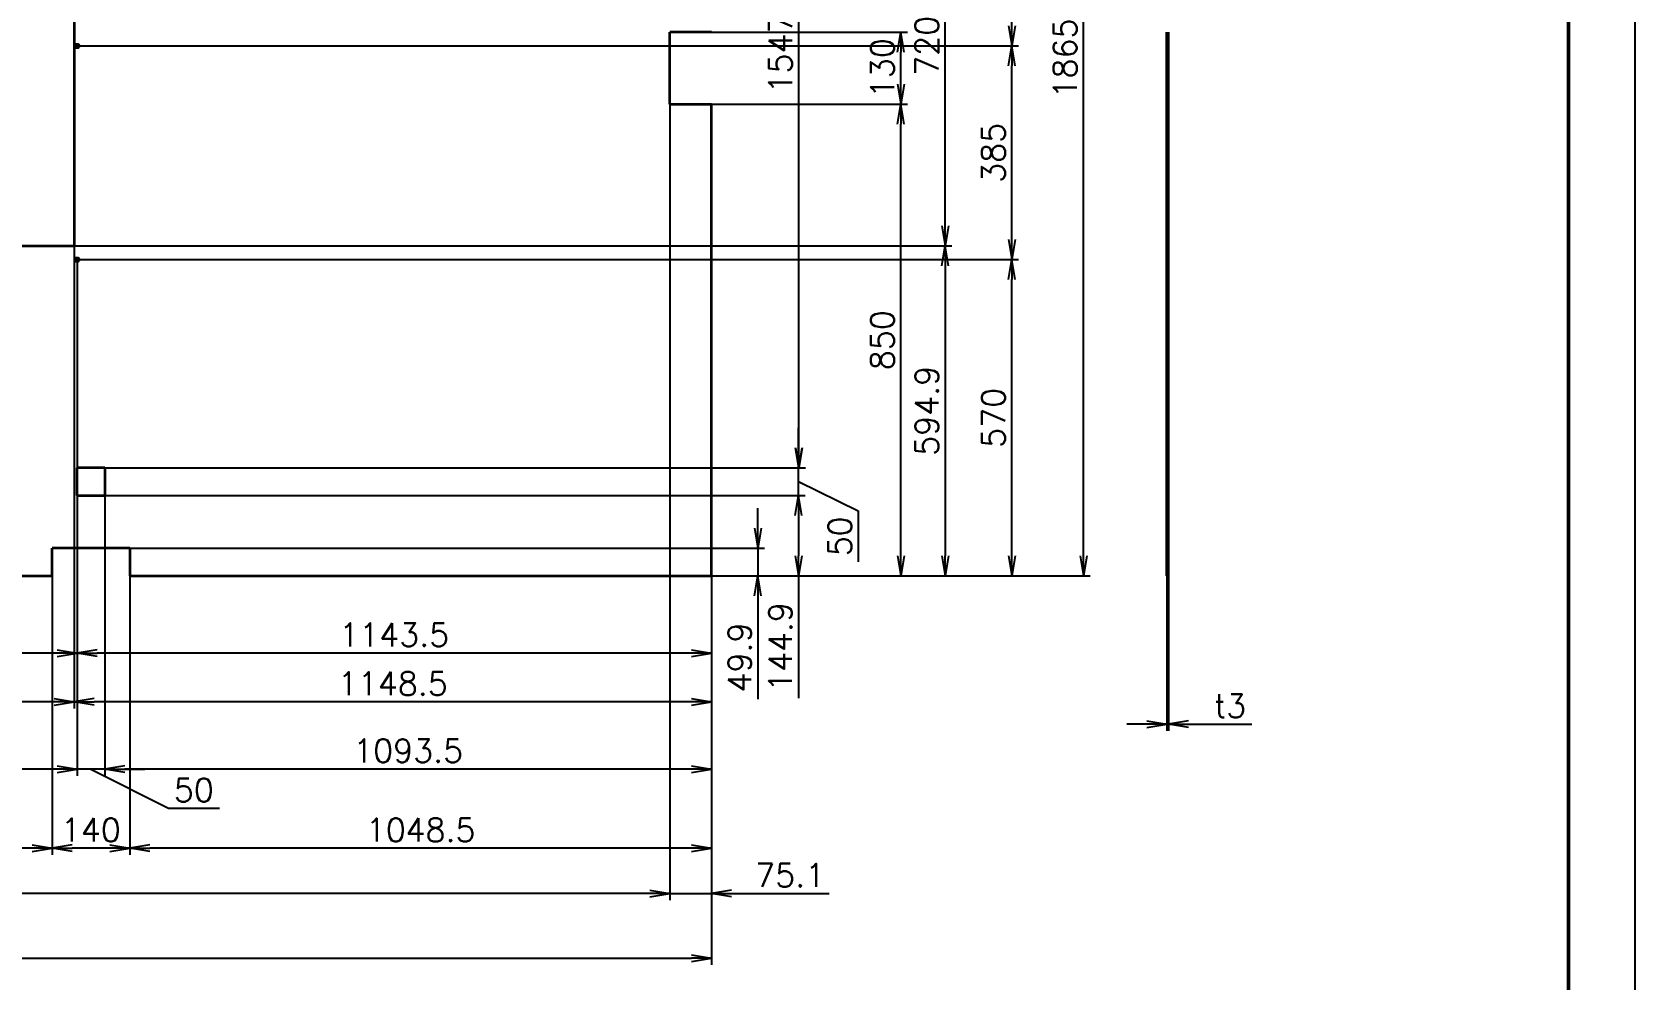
# Model space of a CAD drawing. Header units: millimetres. Extents: x -73083 to 81340, y -6859 to 6812.
# Drawn here: x 8540 to 11429, y -5473 to -3765 of the extents above; entities that cross this region are included whole.
import ezdxf

# ---------------------------------------------------------------- set-up
doc = ezdxf.new("R2010")
doc.units = ezdxf.units.MM
for name, pattern in [('AM_ISO02W050', [7.5, 6, -1.5]), ('CENTER-HOKUTO', [23, 20, -1, 1, -1]), ('DASHED', [15, 12, -3])]:
    doc.linetypes.add(name, pattern=pattern)
doc.layers.add('A3', color=7, linetype='Continuous', plot=False)
doc.layers.add('AM_HID', color=1, linetype='AM_ISO02W050', lineweight=25)
doc.layers.add('AM_VIS', color=7, linetype='Continuous', lineweight=50)
doc.layers.add('word_dim', color=253, linetype='Continuous')
doc.styles.get("Standard").update_dxf_attribs({"font": 'romans.shx', "bigfont": 'bigfont.shx'})
doc.dimstyles.new('STANDARD1-12', dxfattribs={"dimscale": 12, "dimtxt": 3.5, "dimasz": 3, "dimexe": 1, "dimexo": 0, "dimgap": 1, "dimtad": 3, "dimdec": 1, "dimdsep": 46, "dimtxsty": 'Standard', "dimblk1": 'OPEN', "dimblk2": 'OPEN', "dimsah": 1, "dimcen": 0, "dimclrd": 256, "dimclre": 256, "dimclrt": 3, "dimadec": 0, "dimazin": 0, "dimtfac": 1, "dimtdec": 1, "dimtmove": 0, "dimatfit": 3, "dimldrblk": 'OPEN', "dimfxl": 0, "dimtolj": 1, "dimtzin": 0, "dimarcsym": 0})

# ---------------------------------------------------------------- blocks, each defined once
blk = doc.blocks.new('_Open')
at = {"color": 0, "lineweight": -2}
for p, q in [((-1, 0.167), (0, 0)), ((-1, -0.167), (0, 0)), ((0, 0), (-1, 0))]:
    blk.add_line(p, q, dxfattribs=at)
blk = doc.blocks.new('*D2384')
at = {"layer": 'DEFPOINTS', "color": 0, "linetype": 'Continuous', "ltscale": 2}
for p in [(5767.5, -4745.5), (9764.5, -4745.2), (9764.5, -5433.8)]:
    blk.add_point(p, dxfattribs=at)
at = {"layer": 'word_dim', "linetype": 'Continuous', "lineweight": -2, "ltscale": 2}
for p, q in [((5767.5, -4745.5), (5767.5, -5445.8)), ((9764.5, -4745.2), (9764.5, -5445.8)), ((5803.5, -5433.8), (9728.5, -5433.8))]:
    blk.add_line(p, q, dxfattribs=at)
at = {"layer": 'word_dim', "linetype": 'Continuous', "lineweight": -2, "ltscale": 2, "xscale": 36, "yscale": 36, "zscale": 36, "rotation": 180}
blk.add_blockref('_Open', (5767.5, -5433.8), dxfattribs=at)
at = {"layer": 'word_dim', "linetype": 'Continuous', "lineweight": -2, "ltscale": 2, "xscale": 36, "yscale": 36, "zscale": 36}
blk.add_blockref('_Open', (9764.5, -5433.8), dxfattribs=at)
at = {"layer": 'word_dim', "color": 3, "linetype": 'Continuous', "ltscale": 2, "insert": (7766, -5400.8), "char_height": 42, "attachment_point": 5}
blk.add_mtext('\\A1;3997', dxfattribs=at)
blk = doc.blocks.new('*D2385')
at = {"layer": 'DEFPOINTS', "color": 0, "linetype": 'Continuous', "ltscale": 2}
for p in [(8716, -4745.2), (9764.5, -4745.2), (8716, -5235.9)]:
    blk.add_point(p, dxfattribs=at)
at = {"layer": 'word_dim', "linetype": 'Continuous', "lineweight": -2, "ltscale": 2}
for p, q in [((8716, -4745.2), (8716, -5247.9)), ((9764.5, -4745.2), (9764.5, -5247.9)), ((9728.5, -5235.9), (8752, -5235.9))]:
    blk.add_line(p, q, dxfattribs=at)
at = {"layer": 'word_dim', "linetype": 'Continuous', "lineweight": -2, "ltscale": 2, "xscale": 36, "yscale": 36, "zscale": 36, "rotation": 180}
blk.add_blockref('_Open', (8716, -5235.9), dxfattribs=at)
at = {"layer": 'word_dim', "linetype": 'Continuous', "lineweight": -2, "ltscale": 2, "xscale": 36, "yscale": 36, "zscale": 36}
blk.add_blockref('_Open', (9764.5, -5235.9), dxfattribs=at)
at = {"layer": 'word_dim', "color": 3, "linetype": 'Continuous', "ltscale": 2, "insert": (9240.3, -5202.9), "char_height": 42, "attachment_point": 5}
blk.add_mtext('\\A1;1048.5', dxfattribs=at)
blk = doc.blocks.new('*D2386')
at = {"layer": 'DEFPOINTS', "color": 0, "linetype": 'Continuous', "ltscale": 2}
for p in [(8576, -4745.3), (8716, -4745.2), (8576, -5235.9)]:
    blk.add_point(p, dxfattribs=at)
at = {"layer": 'word_dim', "linetype": 'Continuous', "lineweight": -2, "ltscale": 2}
for p, q in [((8576, -4745.3), (8576, -5247.9)), ((8716, -4745.2), (8716, -5247.9)), ((8680, -5235.9), (8612, -5235.9))]:
    blk.add_line(p, q, dxfattribs=at)
at = {"layer": 'word_dim', "linetype": 'Continuous', "lineweight": -2, "ltscale": 2, "xscale": 36, "yscale": 36, "zscale": 36, "rotation": 180}
blk.add_blockref('_Open', (8576, -5235.9), dxfattribs=at)
at = {"layer": 'word_dim', "linetype": 'Continuous', "lineweight": -2, "ltscale": 2, "xscale": 36, "yscale": 36, "zscale": 36}
blk.add_blockref('_Open', (8716, -5235.9), dxfattribs=at)
at = {"layer": 'word_dim', "color": 3, "linetype": 'Continuous', "ltscale": 2, "insert": (8646, -5202.9), "char_height": 42, "attachment_point": 5}
blk.add_mtext('\\A1;140', dxfattribs=at)
blk = doc.blocks.new('*D2387')
at = {"layer": 'DEFPOINTS', "color": 0, "linetype": 'Continuous', "ltscale": 2}
for p in [(7861, -4745.3), (8576, -4745.3), (7861, -5235.9)]:
    blk.add_point(p, dxfattribs=at)
at = {"layer": 'word_dim', "linetype": 'Continuous', "lineweight": -2, "ltscale": 2}
for p, q in [((7861, -4745.3), (7861, -5247.9)), ((8576, -4745.3), (8576, -5247.9)), ((8540, -5235.9), (7897, -5235.9))]:
    blk.add_line(p, q, dxfattribs=at)
at = {"layer": 'word_dim', "linetype": 'Continuous', "lineweight": -2, "ltscale": 2, "xscale": 36, "yscale": 36, "zscale": 36, "rotation": 180}
blk.add_blockref('_Open', (7861, -5235.9), dxfattribs=at)
at = {"layer": 'word_dim', "linetype": 'Continuous', "lineweight": -2, "ltscale": 2, "xscale": 36, "yscale": 36, "zscale": 36}
blk.add_blockref('_Open', (8576, -5235.9), dxfattribs=at)
at = {"layer": 'word_dim', "color": 3, "linetype": 'Continuous', "ltscale": 2, "insert": (8218.5, -5202.9), "char_height": 42, "attachment_point": 5}
blk.add_mtext('\\A1;715', dxfattribs=at)
blk = doc.blocks.new('*D2391')
at = {"layer": 'DEFPOINTS', "color": 0, "linetype": 'Continuous', "ltscale": 2}
for p in [(10585.1, -4745.3), (10588.1, -4745.2), (10588.1, -5012.2)]:
    blk.add_point(p, dxfattribs=at)
at = {"layer": 'word_dim', "linetype": 'Continuous', "lineweight": -2, "ltscale": 2}
for p, q in [((10585.1, -4745.3), (10585.1, -5024.2)), ((10588.1, -4745.2), (10588.1, -5024.2)), ((10549.1, -5012.2), (10513.1, -5012.2)), ((10585.1, -5012.2), (10588.1, -5012.2)), ((10624.1, -5012.2), (10738.1, -5012.2))]:
    blk.add_line(p, q, dxfattribs=at)
at = {"layer": 'word_dim', "linetype": 'Continuous', "lineweight": -2, "ltscale": 2, "xscale": 36, "yscale": 36, "zscale": 36}
blk.add_blockref('_Open', (10585.1, -5012.2), dxfattribs=at)
at = {"layer": 'word_dim', "linetype": 'Continuous', "lineweight": -2, "ltscale": 2, "xscale": 36, "yscale": 36, "zscale": 36, "rotation": 180}
blk.add_blockref('_Open', (10588.1, -5012.2), dxfattribs=at)
at = {"layer": 'word_dim', "color": 3, "linetype": 'Continuous', "ltscale": 2, "insert": (10699.1, -4979.2), "char_height": 42, "attachment_point": 5}
blk.add_mtext('\\A1;{\\Fromans,bigfont|c134;t}3', dxfattribs=at)
blk = doc.blocks.new('*D2393')
at = {"layer": 'DEFPOINTS', "color": 0, "linetype": 'Continuous', "ltscale": 2}
for p in [(8716, -4695.2), (9848.3, -4695.2), (9764.5, -4745.2)]:
    blk.add_point(p, dxfattribs=at)
at = {"layer": 'word_dim', "linetype": 'Continuous', "lineweight": -2, "ltscale": 2}
for p, q in [((9848.3, -4659.2), (9848.3, -4623.2)), ((8716, -4695.2), (9860.3, -4695.2)), ((9848.3, -4695.2), (9848.3, -4745.2)), ((9764.5, -4745.2), (9860.3, -4745.2)), ((9848.3, -4781.2), (9848.3, -4967.2))]:
    blk.add_line(p, q, dxfattribs=at)
at = {"layer": 'word_dim', "linetype": 'Continuous', "lineweight": -2, "ltscale": 2, "xscale": 36, "yscale": 36, "zscale": 36}
for p, rotation in [((9848.3, -4695.2), 270), ((9848.3, -4745.2), 90)]:
    blk.add_blockref('_Open', p, dxfattribs=dict(at, rotation=rotation))
at = {"layer": 'word_dim', "color": 3, "linetype": 'Continuous', "ltscale": 2, "insert": (9815.3, -4892.2), "char_height": 42, "attachment_point": 5, "rotation": 90}
blk.add_mtext('\\A1;49.9', dxfattribs=at)
blk = doc.blocks.new('*D2394')
at = {"layer": 'DEFPOINTS', "color": 0, "linetype": 'Continuous', "ltscale": 2}
for p in [(9689.5, -3895.2), (9764.5, -4745.2), (9689.5, -5317.4)]:
    blk.add_point(p, dxfattribs=at)
at = {"layer": 'word_dim', "linetype": 'Continuous', "lineweight": -2, "ltscale": 2}
for p, q in [((9689.5, -3895.2), (9689.5, -5329.4)), ((9764.5, -4745.2), (9764.5, -5329.4)), ((9653.5, -5317.4), (9617.5, -5317.4)), ((9689.5, -5317.4), (9764.5, -5317.4)), ((9800.5, -5317.4), (9976.5, -5317.4))]:
    blk.add_line(p, q, dxfattribs=at)
at = {"layer": 'word_dim', "linetype": 'Continuous', "lineweight": -2, "ltscale": 2, "xscale": 36, "yscale": 36, "zscale": 36}
blk.add_blockref('_Open', (9689.5, -5317.4), dxfattribs=at)
at = {"layer": 'word_dim', "linetype": 'Continuous', "lineweight": -2, "ltscale": 2, "xscale": 36, "yscale": 36, "zscale": 36, "rotation": 180}
blk.add_blockref('_Open', (9764.5, -5317.4), dxfattribs=at)
at = {"layer": 'word_dim', "color": 3, "linetype": 'Continuous', "ltscale": 2, "insert": (9906.5, -5284.4), "char_height": 42, "attachment_point": 5}
blk.add_mtext('\\A1;75.1', dxfattribs=at)
blk = doc.blocks.new('*D2395')
at = {"layer": 'DEFPOINTS', "color": 0, "linetype": 'Continuous', "ltscale": 2}
for p in [(5842.5, -3895.4), (9689.5, -3895.2), (5842.5, -5317.4)]:
    blk.add_point(p, dxfattribs=at)
at = {"layer": 'word_dim', "linetype": 'Continuous', "lineweight": -2, "ltscale": 2}
for p, q in [((5842.5, -3895.4), (5842.5, -5329.4)), ((9689.5, -3895.2), (9689.5, -5329.4)), ((9653.5, -5317.4), (5878.5, -5317.4))]:
    blk.add_line(p, q, dxfattribs=at)
at = {"layer": 'word_dim', "linetype": 'Continuous', "lineweight": -2, "ltscale": 2, "xscale": 36, "yscale": 36, "zscale": 36, "rotation": 180}
blk.add_blockref('_Open', (5842.5, -5317.4), dxfattribs=at)
at = {"layer": 'word_dim', "linetype": 'Continuous', "lineweight": -2, "ltscale": 2, "xscale": 36, "yscale": 36, "zscale": 36}
blk.add_blockref('_Open', (9689.5, -5317.4), dxfattribs=at)
at = {"layer": 'word_dim', "color": 3, "linetype": 'Continuous', "ltscale": 2, "insert": (7766, -5284.4), "char_height": 42, "attachment_point": 5}
blk.add_mtext('\\A1;3847', dxfattribs=at)
blk = doc.blocks.new('*D2396')
at = {"layer": 'DEFPOINTS', "color": 0, "linetype": 'Continuous', "ltscale": 2}
for p in [(9764.5, -3895.2), (10105.6, -3895.2), (9764.5, -4745.2)]:
    blk.add_point(p, dxfattribs=at)
at = {"layer": 'word_dim', "linetype": 'Continuous', "lineweight": -2, "ltscale": 2}
for p, q in [((9764.5, -3895.2), (10117.6, -3895.2)), ((10105.6, -4709.2), (10105.6, -3931.2)), ((9764.5, -4745.2), (10117.6, -4745.2))]:
    blk.add_line(p, q, dxfattribs=at)
at = {"layer": 'word_dim', "linetype": 'Continuous', "lineweight": -2, "ltscale": 2, "xscale": 36, "yscale": 36, "zscale": 36}
for p, rotation in [((10105.6, -3895.2), 90), ((10105.6, -4745.2), 270)]:
    blk.add_blockref('_Open', p, dxfattribs=dict(at, rotation=rotation))
at = {"layer": 'word_dim', "color": 3, "linetype": 'Continuous', "ltscale": 2, "insert": (10072.6, -4320.2), "char_height": 42, "attachment_point": 5, "rotation": 90}
blk.add_mtext('\\A1;850', dxfattribs=at)
blk = doc.blocks.new('*D2397')
at = {"layer": 'DEFPOINTS', "color": 0, "linetype": 'Continuous', "ltscale": 2}
for p in [(9764.4, -3765.2), (10105.6, -3765.2), (9764.5, -3895.2)]:
    blk.add_point(p, dxfattribs=at)
at = {"layer": 'word_dim', "linetype": 'Continuous', "lineweight": -2, "ltscale": 2}
for p, q in [((9764.4, -3765.2), (10117.6, -3765.2)), ((10105.6, -3859.2), (10105.6, -3801.2)), ((9764.5, -3895.2), (10117.6, -3895.2))]:
    blk.add_line(p, q, dxfattribs=at)
at = {"layer": 'word_dim', "linetype": 'Continuous', "lineweight": -2, "ltscale": 2, "xscale": 36, "yscale": 36, "zscale": 36}
for p, rotation in [((10105.6, -3765.2), 90), ((10105.6, -3895.2), 270)]:
    blk.add_blockref('_Open', p, dxfattribs=dict(at, rotation=rotation))
at = {"layer": 'word_dim', "color": 3, "linetype": 'Continuous', "ltscale": 2, "insert": (10072.6, -3830.2), "char_height": 42, "attachment_point": 5, "rotation": 90}
blk.add_mtext('\\A1;130', dxfattribs=at)
blk = doc.blocks.new('*D2398')
at = {"layer": 'DEFPOINTS', "color": 0, "linetype": 'Continuous', "ltscale": 2}
for p in [(8671, -4600.2), (9764.5, -4745.2), (8671, -5093.2)]:
    blk.add_point(p, dxfattribs=at)
at = {"layer": 'word_dim', "linetype": 'Continuous', "lineweight": -2, "ltscale": 2}
for p, q in [((8671, -4600.2), (8671, -5105.2)), ((9764.5, -4745.2), (9764.5, -5105.2)), ((9728.5, -5093.2), (8707, -5093.2))]:
    blk.add_line(p, q, dxfattribs=at)
at = {"layer": 'word_dim', "linetype": 'Continuous', "lineweight": -2, "ltscale": 2, "xscale": 36, "yscale": 36, "zscale": 36, "rotation": 180}
blk.add_blockref('_Open', (8671, -5093.2), dxfattribs=at)
at = {"layer": 'word_dim', "linetype": 'Continuous', "lineweight": -2, "ltscale": 2, "xscale": 36, "yscale": 36, "zscale": 36}
blk.add_blockref('_Open', (9764.5, -5093.2), dxfattribs=at)
at = {"layer": 'word_dim', "color": 3, "linetype": 'Continuous', "ltscale": 2, "insert": (9217.8, -5060.2), "char_height": 42, "attachment_point": 5}
blk.add_mtext('\\A1;1093.5', dxfattribs=at)
blk = doc.blocks.new('*D2399')
at = {"layer": 'DEFPOINTS', "color": 0, "linetype": 'Continuous', "ltscale": 2}
for p in [(8621, -4600.2), (8671, -4600.2), (8621, -5093.2)]:
    blk.add_point(p, dxfattribs=at)
at = {"layer": 'word_dim', "linetype": 'Continuous', "lineweight": -2, "ltscale": 2}
for p, q in [((8621, -4600.2), (8621, -5105.2)), ((8671, -4600.2), (8671, -5105.2)), ((8585, -5093.2), (8549, -5093.2)), ((8671, -5093.2), (8621, -5093.2)), ((8671, -5093.2), (8621, -5093.2)), ((8646, -5093.2), (8785.7, -5163.9)), ((8707, -5093.2), (8743, -5093.2)), ((8785.7, -5163.9), (8877.7, -5163.9))]:
    blk.add_line(p, q, dxfattribs=at)
at = {"layer": 'word_dim', "linetype": 'Continuous', "lineweight": -2, "ltscale": 2, "xscale": 36, "yscale": 36, "zscale": 36}
blk.add_blockref('_Open', (8621, -5093.2), dxfattribs=at)
at = {"layer": 'word_dim', "linetype": 'Continuous', "lineweight": -2, "ltscale": 2, "xscale": 36, "yscale": 36, "zscale": 36, "rotation": 180}
blk.add_blockref('_Open', (8671, -5093.2), dxfattribs=at)
at = {"layer": 'word_dim', "color": 3, "linetype": 'Continuous', "ltscale": 2, "insert": (8831.7, -5130.9), "char_height": 42, "attachment_point": 5}
blk.add_mtext('\\A1;50', dxfattribs=at)
blk = doc.blocks.new('*D2400')
at = {"layer": 'DEFPOINTS', "color": 0, "linetype": 'Continuous', "ltscale": 2}
for p in [(6911, -4600.4), (8621, -4600.2), (6911, -5093.2)]:
    blk.add_point(p, dxfattribs=at)
at = {"layer": 'word_dim', "linetype": 'Continuous', "lineweight": -2, "ltscale": 2}
for p, q in [((6911, -4600.4), (6911, -5105.2)), ((8621, -4600.2), (8621, -5105.2)), ((8585, -5093.2), (6947, -5093.2))]:
    blk.add_line(p, q, dxfattribs=at)
at = {"layer": 'word_dim', "linetype": 'Continuous', "lineweight": -2, "ltscale": 2, "xscale": 36, "yscale": 36, "zscale": 36, "rotation": 180}
blk.add_blockref('_Open', (6911, -5093.2), dxfattribs=at)
at = {"layer": 'word_dim', "linetype": 'Continuous', "lineweight": -2, "ltscale": 2, "xscale": 36, "yscale": 36, "zscale": 36}
blk.add_blockref('_Open', (8621, -5093.2), dxfattribs=at)
at = {"layer": 'word_dim', "color": 3, "linetype": 'Continuous', "ltscale": 2, "insert": (7766, -5060.2), "char_height": 42, "attachment_point": 5}
blk.add_mtext('\\A1;1710', dxfattribs=at)
blk = doc.blocks.new('*D2402')
at = {"layer": 'DEFPOINTS', "color": 0, "linetype": 'Continuous', "ltscale": 2}
for p in [(8671, -4600.2), (9921.6, -4600.2), (9764.5, -4745.2)]:
    blk.add_point(p, dxfattribs=at)
at = {"layer": 'word_dim', "linetype": 'Continuous', "lineweight": -2, "ltscale": 2}
for p, q in [((8671, -4600.2), (9933.6, -4600.2)), ((9921.6, -4636.2), (9921.6, -4709.2)), ((9764.5, -4745.2), (9933.6, -4745.2)), ((9921.6, -4745.2), (9921.6, -4965.2))]:
    blk.add_line(p, q, dxfattribs=at)
at = {"layer": 'word_dim', "linetype": 'Continuous', "lineweight": -2, "ltscale": 2, "xscale": 36, "yscale": 36, "zscale": 36}
for p, rotation in [((9921.6, -4600.2), 90), ((9921.6, -4745.2), 270)]:
    blk.add_blockref('_Open', p, dxfattribs=dict(at, rotation=rotation))
at = {"layer": 'word_dim', "color": 3, "linetype": 'Continuous', "ltscale": 2, "insert": (9888.6, -4873.2), "char_height": 42, "attachment_point": 5, "rotation": 90}
blk.add_mtext('\\A1;144.9', dxfattribs=at)
blk = doc.blocks.new('*D2403')
at = {"layer": 'DEFPOINTS', "color": 0, "linetype": 'Continuous', "ltscale": 2}
for p in [(8671, -4550.2), (9921.6, -4550.2), (8671, -4600.2)]:
    blk.add_point(p, dxfattribs=at)
at = {"layer": 'word_dim', "linetype": 'Continuous', "lineweight": -2, "ltscale": 2}
for p, q in [((9921.6, -4514.2), (9921.6, -4478.2)), ((8671, -4550.2), (9933.6, -4550.2)), ((9921.6, -4600.2), (9921.6, -4550.2)), ((9921.6, -4600.2), (9921.6, -4550.2)), ((9921.6, -4575.2), (10028.9, -4627.8)), ((8671, -4600.2), (9933.6, -4600.2)), ((9921.6, -4636.2), (9921.6, -4672.2)), ((10028.9, -4627.8), (10028.9, -4719.8))]:
    blk.add_line(p, q, dxfattribs=at)
at = {"layer": 'word_dim', "linetype": 'Continuous', "lineweight": -2, "ltscale": 2, "xscale": 36, "yscale": 36, "zscale": 36}
for p, rotation in [((9921.6, -4550.2), 270), ((9921.6, -4600.2), 90)]:
    blk.add_blockref('_Open', p, dxfattribs=dict(at, rotation=rotation))
at = {"layer": 'word_dim', "color": 3, "linetype": 'Continuous', "ltscale": 2, "insert": (9995.9, -4673.8), "char_height": 42, "attachment_point": 5, "rotation": 90}
blk.add_mtext('\\A1;50', dxfattribs=at)
blk = doc.blocks.new('*D2404')
at = {"layer": 'DEFPOINTS', "color": 0, "linetype": 'Continuous', "ltscale": 2}
for p in [(8616, -4150.2), (9764.5, -4745.2), (10185.6, -4745.2)]:
    blk.add_point(p, dxfattribs=at)
at = {"layer": 'word_dim', "linetype": 'Continuous', "lineweight": -2, "ltscale": 2}
for p, q in [((8616, -4150.2), (10197.6, -4150.2)), ((10185.6, -4186.2), (10185.6, -4709.2)), ((9764.5, -4745.2), (10197.6, -4745.2))]:
    blk.add_line(p, q, dxfattribs=at)
at = {"layer": 'word_dim', "linetype": 'Continuous', "lineweight": -2, "ltscale": 2, "xscale": 36, "yscale": 36, "zscale": 36}
for p, rotation in [((10185.6, -4150.2), 90), ((10185.6, -4745.2), 270)]:
    blk.add_blockref('_Open', p, dxfattribs=dict(at, rotation=rotation))
at = {"layer": 'word_dim', "color": 3, "linetype": 'Continuous', "ltscale": 2, "insert": (10152.6, -4447.7), "char_height": 42, "attachment_point": 5, "rotation": 90}
blk.add_mtext('\\A1;594.9', dxfattribs=at)
blk = doc.blocks.new('*D2405')
at = {"layer": 'DEFPOINTS', "color": 0, "linetype": 'Continuous', "ltscale": 2}
for p in [(8616, -4150.2), (9764.5, -4745.2), (8616, -4972.2)]:
    blk.add_point(p, dxfattribs=at)
at = {"layer": 'word_dim', "linetype": 'Continuous', "lineweight": -2, "ltscale": 2}
for p, q in [((8616, -4150.2), (8616, -4984.2)), ((9764.5, -4745.2), (9764.5, -4984.2)), ((9728.5, -4972.2), (8652, -4972.2))]:
    blk.add_line(p, q, dxfattribs=at)
at = {"layer": 'word_dim', "linetype": 'Continuous', "lineweight": -2, "ltscale": 2, "xscale": 36, "yscale": 36, "zscale": 36, "rotation": 180}
blk.add_blockref('_Open', (8616, -4972.2), dxfattribs=at)
at = {"layer": 'word_dim', "linetype": 'Continuous', "lineweight": -2, "ltscale": 2, "xscale": 36, "yscale": 36, "zscale": 36}
blk.add_blockref('_Open', (9764.5, -4972.2), dxfattribs=at)
at = {"layer": 'word_dim', "color": 3, "linetype": 'Continuous', "ltscale": 2, "insert": (9190.2, -4939.2), "char_height": 42, "attachment_point": 5}
blk.add_mtext('\\A1;1148.5', dxfattribs=at)
blk = doc.blocks.new('*D2406')
at = {"layer": 'DEFPOINTS', "color": 0, "linetype": 'Continuous', "ltscale": 2}
for p in [(6916, -4150.4), (8616, -4150.2), (6916, -4972.2)]:
    blk.add_point(p, dxfattribs=at)
at = {"layer": 'word_dim', "linetype": 'Continuous', "lineweight": -2, "ltscale": 2}
for p, q in [((6916, -4150.4), (6916, -4984.2)), ((8616, -4150.2), (8616, -4984.2)), ((8580, -4972.2), (6952, -4972.2))]:
    blk.add_line(p, q, dxfattribs=at)
at = {"layer": 'word_dim', "linetype": 'Continuous', "lineweight": -2, "ltscale": 2, "xscale": 36, "yscale": 36, "zscale": 36, "rotation": 180}
blk.add_blockref('_Open', (6916, -4972.2), dxfattribs=at)
at = {"layer": 'word_dim', "linetype": 'Continuous', "lineweight": -2, "ltscale": 2, "xscale": 36, "yscale": 36, "zscale": 36}
blk.add_blockref('_Open', (8616, -4972.2), dxfattribs=at)
at = {"layer": 'word_dim', "color": 3, "linetype": 'Continuous', "ltscale": 2, "insert": (7766, -4939.2), "char_height": 42, "attachment_point": 5}
blk.add_mtext('\\A1;1700', dxfattribs=at)
blk = doc.blocks.new('*D2407')
at = {"layer": 'DEFPOINTS', "color": 0, "linetype": 'Continuous', "ltscale": 2}
for p in [(8615.9, -3430.2), (10185.6, -3430.2), (8616, -4150.2)]:
    blk.add_point(p, dxfattribs=at)
at = {"layer": 'word_dim', "linetype": 'Continuous', "lineweight": -2, "ltscale": 2}
for p, q in [((8615.9, -3430.2), (10197.6, -3430.2)), ((10185.6, -4114.2), (10185.6, -3466.2)), ((8616, -4150.2), (10197.6, -4150.2))]:
    blk.add_line(p, q, dxfattribs=at)
at = {"layer": 'word_dim', "linetype": 'Continuous', "lineweight": -2, "ltscale": 2, "xscale": 36, "yscale": 36, "zscale": 36}
for p, rotation in [((10185.6, -3430.2), 90), ((10185.6, -4150.2), 270)]:
    blk.add_blockref('_Open', p, dxfattribs=dict(at, rotation=rotation))
at = {"layer": 'word_dim', "color": 3, "linetype": 'Continuous', "ltscale": 2, "insert": (10152.6, -3790.2), "char_height": 42, "attachment_point": 5, "rotation": 90}
blk.add_mtext('\\A1;720', dxfattribs=at)
blk = doc.blocks.new('*D2409')
at = {"layer": 'DEFPOINTS', "color": 0, "linetype": 'Continuous', "ltscale": 2}
for p in [(8670.9, -3003), (9921.7, -3003), (8671, -4550.2)]:
    blk.add_point(p, dxfattribs=at)
at = {"layer": 'word_dim', "linetype": 'Continuous', "lineweight": -2, "ltscale": 2}
for p, q in [((8670.9, -3003), (9933.7, -3003)), ((9921.7, -4514.2), (9921.7, -3039)), ((8671, -4550.2), (9933.7, -4550.2))]:
    blk.add_line(p, q, dxfattribs=at)
at = {"layer": 'word_dim', "linetype": 'Continuous', "lineweight": -2, "ltscale": 2, "xscale": 36, "yscale": 36, "zscale": 36}
for p, rotation in [((9921.7, -3003), 90), ((9921.7, -4550.2), 270)]:
    blk.add_blockref('_Open', p, dxfattribs=dict(at, rotation=rotation))
at = {"layer": 'word_dim', "color": 3, "linetype": 'Continuous', "ltscale": 2, "insert": (9888.7, -3776.6), "char_height": 42, "attachment_point": 5, "rotation": 90}
blk.add_mtext('\\A1;1547.2', dxfattribs=at)
blk = doc.blocks.new('*D2411')
at = {"layer": 'DEFPOINTS', "color": 0, "linetype": 'Continuous', "ltscale": 2}
for p in [(9764.4, -2880.2), (10434.8, -2880.2), (9764.5, -4745.2)]:
    blk.add_point(p, dxfattribs=at)
at = {"layer": 'word_dim', "linetype": 'Continuous', "lineweight": -2, "ltscale": 2}
for p, q in [((9764.4, -2880.2), (10446.8, -2880.2)), ((10434.8, -4709.2), (10434.8, -2916.2)), ((9764.5, -4745.2), (10446.8, -4745.2))]:
    blk.add_line(p, q, dxfattribs=at)
at = {"layer": 'word_dim', "linetype": 'Continuous', "lineweight": -2, "ltscale": 2, "xscale": 36, "yscale": 36, "zscale": 36}
for p, rotation in [((10434.8, -2880.2), 90), ((10434.8, -4745.2), 270)]:
    blk.add_blockref('_Open', p, dxfattribs=dict(at, rotation=rotation))
at = {"layer": 'word_dim', "color": 3, "linetype": 'Continuous', "ltscale": 2, "insert": (10401.8, -3812.7), "char_height": 42, "attachment_point": 5, "rotation": 90}
blk.add_mtext('\\A1;1865', dxfattribs=at)
blk = doc.blocks.new('*D2420')
at = {"layer": 'DEFPOINTS', "color": 0, "linetype": 'Continuous', "ltscale": 2}
for p in [(8621, -4179.6), (9764.5, -4745.2), (8621, -4884.2)]:
    blk.add_point(p, dxfattribs=at)
at = {"layer": 'word_dim', "linetype": 'Continuous', "lineweight": -2, "ltscale": 2}
for p, q in [((8621, -4179.6), (8621, -4896.2)), ((9764.5, -4745.2), (9764.5, -4896.2)), ((9728.5, -4884.2), (8657, -4884.2))]:
    blk.add_line(p, q, dxfattribs=at)
at = {"layer": 'word_dim', "linetype": 'Continuous', "lineweight": -2, "ltscale": 2, "xscale": 36, "yscale": 36, "zscale": 36, "rotation": 180}
blk.add_blockref('_Open', (8621, -4884.2), dxfattribs=at)
at = {"layer": 'word_dim', "linetype": 'Continuous', "lineweight": -2, "ltscale": 2, "xscale": 36, "yscale": 36, "zscale": 36}
blk.add_blockref('_Open', (9764.5, -4884.2), dxfattribs=at)
at = {"layer": 'word_dim', "color": 3, "linetype": 'Continuous', "ltscale": 2, "insert": (9192.7, -4851.2), "char_height": 42, "attachment_point": 5}
blk.add_mtext('\\A1;1143.5', dxfattribs=at)
blk = doc.blocks.new('*D2421')
at = {"layer": 'DEFPOINTS', "color": 0, "linetype": 'Continuous', "ltscale": 2}
for p in [(8051, -4179.7), (8621, -4179.6), (8051, -4884.2)]:
    blk.add_point(p, dxfattribs=at)
at = {"layer": 'word_dim', "linetype": 'Continuous', "lineweight": -2, "ltscale": 2}
for p, q in [((8051, -4179.7), (8051, -4896.2)), ((8621, -4179.6), (8621, -4896.2)), ((8585, -4884.2), (8087, -4884.2))]:
    blk.add_line(p, q, dxfattribs=at)
at = {"layer": 'word_dim', "linetype": 'Continuous', "lineweight": -2, "ltscale": 2, "xscale": 36, "yscale": 36, "zscale": 36, "rotation": 180}
blk.add_blockref('_Open', (8051, -4884.2), dxfattribs=at)
at = {"layer": 'word_dim', "linetype": 'Continuous', "lineweight": -2, "ltscale": 2, "xscale": 36, "yscale": 36, "zscale": 36}
blk.add_blockref('_Open', (8621, -4884.2), dxfattribs=at)
at = {"layer": 'word_dim', "color": 3, "linetype": 'Continuous', "ltscale": 2, "insert": (8336, -4851.2), "char_height": 42, "attachment_point": 5}
blk.add_mtext('\\A1;570', dxfattribs=at)
blk = doc.blocks.new('*D2424')
at = {"layer": 'DEFPOINTS', "color": 0, "linetype": 'Continuous', "ltscale": 2}
for p in [(8625.3, -4175.2), (10305.6, -4175.2), (9764.5, -4745.2)]:
    blk.add_point(p, dxfattribs=at)
at = {"layer": 'word_dim', "linetype": 'Continuous', "lineweight": -2, "ltscale": 2}
for p, q in [((8625.3, -4175.2), (10317.6, -4175.2)), ((10305.6, -4709.2), (10305.6, -4211.2)), ((9764.5, -4745.2), (10317.6, -4745.2))]:
    blk.add_line(p, q, dxfattribs=at)
at = {"layer": 'word_dim', "linetype": 'Continuous', "lineweight": -2, "ltscale": 2, "xscale": 36, "yscale": 36, "zscale": 36}
for p, rotation in [((10305.6, -4175.2), 90), ((10305.6, -4745.2), 270)]:
    blk.add_blockref('_Open', p, dxfattribs=dict(at, rotation=rotation))
at = {"layer": 'word_dim', "color": 3, "linetype": 'Continuous', "ltscale": 2, "insert": (10272.6, -4460.2), "char_height": 42, "attachment_point": 5, "rotation": 90}
blk.add_mtext('\\A1;570', dxfattribs=at)
blk = doc.blocks.new('*D2425')
at = {"layer": 'DEFPOINTS', "color": 0, "linetype": 'Continuous', "ltscale": 2}
for p in [(8625.3, -3790.2), (10305.6, -3790.2), (8625.3, -4175.2)]:
    blk.add_point(p, dxfattribs=at)
at = {"layer": 'word_dim', "linetype": 'Continuous', "lineweight": -2, "ltscale": 2}
for p, q in [((8625.3, -3790.2), (10317.6, -3790.2)), ((10305.6, -4139.2), (10305.6, -3826.2)), ((8625.3, -4175.2), (10317.6, -4175.2))]:
    blk.add_line(p, q, dxfattribs=at)
at = {"layer": 'word_dim', "linetype": 'Continuous', "lineweight": -2, "ltscale": 2, "xscale": 36, "yscale": 36, "zscale": 36}
for p, rotation in [((10305.6, -3790.2), 90), ((10305.6, -4175.2), 270)]:
    blk.add_blockref('_Open', p, dxfattribs=dict(at, rotation=rotation))
at = {"layer": 'word_dim', "color": 3, "linetype": 'Continuous', "ltscale": 2, "insert": (10272.6, -3982.7), "char_height": 42, "attachment_point": 5, "rotation": 90}
blk.add_mtext('\\A1;385', dxfattribs=at)
blk = doc.blocks.new('*D2426')
at = {"layer": 'DEFPOINTS', "color": 0, "linetype": 'Continuous', "ltscale": 2}
for p in [(8625.3, -3405.2), (10305.6, -3405.2), (8625.3, -3790.2)]:
    blk.add_point(p, dxfattribs=at)
at = {"layer": 'word_dim', "linetype": 'Continuous', "lineweight": -2, "ltscale": 2}
for p, q in [((8625.3, -3405.2), (10317.6, -3405.2)), ((10305.6, -3754.2), (10305.6, -3441.2)), ((8625.3, -3790.2), (10317.6, -3790.2))]:
    blk.add_line(p, q, dxfattribs=at)
at = {"layer": 'word_dim', "linetype": 'Continuous', "lineweight": -2, "ltscale": 2, "xscale": 36, "yscale": 36, "zscale": 36}
for p, rotation in [((10305.6, -3405.2), 90), ((10305.6, -3790.2), 270)]:
    blk.add_blockref('_Open', p, dxfattribs=dict(at, rotation=rotation))
at = {"layer": 'word_dim', "color": 3, "linetype": 'Continuous', "ltscale": 2, "insert": (10272.6, -3597.7), "char_height": 42, "attachment_point": 5, "rotation": 90}
blk.add_mtext('\\A1;385', dxfattribs=at)

msp = doc.modelspace()

# ---------------------------------------------------------------- linework, layer by layer
at = {"layer": 'A3', "linetype": 'Continuous'}
msp.add_lwpolyline([(4300.85786, -1810.23226), (11428.85786, -1810.23226), (11428.85786, -6850.23226), (4300.85786, -6850.23226)], close=True, dxfattribs=at)
at = {"layer": 'AM_HID', "linetype": 'DASHED', "lineweight": 13, "ltscale": 0.001056}
for p, q in [((10588.12109, -3765.44509), (10588.16333, -3765.44509)), ((10588.12109, -3895.44509), (10588.16333, -3895.44509))]:
    msp.add_line(p, q, dxfattribs=at)
at = {"layer": 'AM_HID', "linetype": 'DASHED', "lineweight": 13, "ltscale": 0.075}
for p, q in [((10585.13452, -3786.74246), (10588.13452, -3786.74246)), ((10585.13452, -3793.74246), (10588.13452, -3793.74246)), ((10585.15234, -3786.86233), (10588.15234, -3786.86233)), ((10585.15234, -3793.86233), (10588.15234, -3793.86233)), ((10588.13476, -4150.24282), (10585.13476, -4150.24282)), ((10585.13452, -4171.74258), (10588.13452, -4171.74258)), ((10585.13452, -4178.74258), (10588.13452, -4178.74258)), ((10585.14062, -4171.78249), (10588.14062, -4171.78249)), ((10585.14062, -4178.78249), (10588.14062, -4178.78249)), ((10585.14648, -4171.82241), (10588.14648, -4171.82241)), ((10585.14648, -4178.82241), (10588.14648, -4178.82241)), ((10585.15234, -4171.86245), (10588.15234, -4171.86245)), ((10585.15234, -4178.86245), (10588.15234, -4178.86245)), ((10585.13403, -4550.23879), (10588.13403, -4550.23879)), ((10585.13403, -4600.23879), (10588.13403, -4600.23879)), ((10585.13354, -4695.24355), (10588.13354, -4695.24355))]:
    msp.add_line(p, q, dxfattribs=at)
at = {"layer": 'AM_HID', "linetype": 'DASHED', "lineweight": 13, "ltscale": 0.000469971}
for p, q in [((10588.13354, -4550.36221), (10588.15234, -4550.36221)), ((10588.13354, -4600.36208), (10588.15234, -4600.36208))]:
    msp.add_line(p, q, dxfattribs=at)
at = {"layer": 'AM_HID', "linetype": 'DASHED', "lineweight": 13, "ltscale": 0.001857}
msp.add_line((10588.13354, -4745.24355), (10588.1228, -4745.17007), dxfattribs=at)
at = {"layer": 'AM_HID', "linetype": 'DASHED', "lineweight": 13, "ltscale": 0.001265}
msp.add_line((10588.14257, -4745.30349), (10588.13501, -4745.25344), dxfattribs=at)
at = {"layer": 'AM_HID', "linetype": 'DASHED', "lineweight": 13, "ltscale": 0.001354}
msp.add_line((10588.15185, -4745.36697), (10588.14404, -4745.31338), dxfattribs=at)
at = {"layer": 'AM_HID', "linetype": 'DASHED', "lineweight": 13, "ltscale": 0.001861}
msp.add_line((10588.1643, -4745.45034), (10588.15332, -4745.37673), dxfattribs=at)
at = {"layer": 'AM_VIS', "linetype": 'Continuous'}
msp.add_line((11308.85786, -1930.23226), (11308.85786, -6730.23226), dxfattribs=at)
at = {"layer": 'AM_VIS', "lineweight": 35}
for p, q in [((8615.92016, -3430.24294), (8615.9707, -4150.24282)), ((9764.44409, -3765.16995), (9689.44409, -3765.17532)), ((9689.45312, -3895.17532), (9689.44409, -3765.17532)), ((10585.12353, -3895.17532), (10585.12353, -3765.17532)), ((10588.12353, -3895.17532), (10588.12353, -3765.17532)), ((9689.45312, -3895.17532), (9764.45312, -3895.16995)), ((9764.51269, -4745.17007), (9764.45312, -3895.16995)), ((10585.1228, -4745.17007), (10585.1228, -3895.16995)), ((10588.1228, -4745.17007), (10588.1228, -3895.16995)), ((6915.97064, -4150.36208), (8615.9707, -4150.24282)), ((8670.99926, -4550.23879), (8620.99926, -4550.24221)), ((8621.00293, -4600.24221), (8620.99926, -4550.24221)), ((8670.99926, -4550.23879), (8671.00293, -4600.23879)), ((8621.00293, -4600.24221), (8671.00293, -4600.23879)), ((8716.00927, -4695.24355), (8576.00927, -4695.25344)), ((8576.01269, -4745.25344), (8576.00927, -4695.25344)), ((8716.00927, -4695.24355), (8716.01269, -4745.24355)), ((7861.01281, -4745.30349), (8576.01269, -4745.25344)), ((8716.01269, -4745.24355), (9764.51269, -4745.17007))]:
    msp.add_line(p, q, dxfattribs=at)
at = {"layer": 'AM_VIS', "color": 2, "linetype": 'CENTER-HOKUTO', "ltscale": 2}
for p, q in [((8616.57031, -3790.24246), (8625.32031, -3790.24246)), ((8620.94531, -3794.61746), (8620.94531, -3785.86746)), ((8616.59741, -4175.24258), (8625.34741, -4175.24258)), ((8620.97241, -4179.61758), (8620.97241, -4170.86758))]:
    msp.add_line(p, q, dxfattribs=at)
at = {"layer": 'AM_VIS', "lineweight": 35, "ltscale": 0.075}
for p, q in [((10585.1228, -3895.16995), (10588.1228, -3895.16995)), ((10588.1228, -4745.17007), (10585.1228, -4745.17007))]:
    msp.add_line(p, q, dxfattribs=at)
at = {"layer": 'AM_VIS', "lineweight": 35, "ltscale": 0.00206}
msp.add_line((10585.13501, -4745.25344), (10585.13501, -4745.17104), dxfattribs=at)
at = {"layer": 'AM_VIS', "lineweight": 35}
for centre in [(8620.94531, -3790.24246), (8620.97241, -4175.24258)]:
    msp.add_circle(centre, 3.5, dxfattribs=at)

# ---------------------------------------------------------------- dimensions: what is measured, and where the dimension line sits
at = {"layer": 'word_dim', "linetype": 'Continuous', "ltscale": 2}
for base, p1, p2, picture, middle in [((10434.83298, -2880.16995), (9764.51269, -4745.17007), (9764.38208, -2880.16995), '*D2411', (10401.83298, -3812.67001)), ((9921.67757, -3003.01296), (8670.99951, -4550.23879), (8670.89086, -3003.01296), '*D2409', (9888.67757, -3776.62588)), ((10305.59606, -3405.24246), (8625.34741, -3790.24246), (8625.34741, -3405.24246), '*D2426', (10272.59606, -3597.74246)), ((10185.5612, -3430.24294), (8615.9707, -4150.24282), (8615.92024, -3430.24294), '*D2407', (10152.5612, -3790.24288)), ((10105.61613, -3765.16995), (9764.45312, -3895.16995), (9764.44409, -3765.16995), '*D2397', (10072.61613, -3830.16995)), ((10305.59606, -3790.24246), (8625.34741, -4175.24258), (8625.34741, -3790.24246), '*D2425', (10272.59606, -3982.74252)), ((10105.61613, -3895.16995), (9764.51269, -4745.17007), (9764.45312, -3895.16995), '*D2396', (10072.61613, -4320.17001)), ((10185.5612, -4745.17022), (8615.9707, -4150.24282), (9764.51269, -4745.17022), '*D2404', (10152.5612, -4447.70652)), ((10305.59606, -4175.24258), (9764.51269, -4745.20618), (8625.34741, -4175.24258), '*D2424', (10272.59606, -4460.22438))]:
    dim = msp.add_linear_dim(base=base, p1=p1, p2=p2, angle=90, dimstyle='STANDARD1-12', dxfattribs=at)
    dim.commit()
    dim.dimension.update_dxf_attribs({"geometry": picture, "text_midpoint": middle})
for base, p1, p2, picture, middle in [((5842.45312, -5317.40166), (9689.45312, -3895.17532), (5842.45312, -3895.44509), '*D2395', (7765.95312, -5284.40166)), ((6915.97064, -4972.1565), (8615.9707, -4150.24282), (6915.97064, -4150.362), '*D2406', (7765.97067, -4939.1565)), ((8615.9707, -4972.1565), (9764.51269, -4745.17007), (8615.9707, -4150.24282), '*D2405', (9190.24169, -4939.1565)), ((8050.97241, -4884.20415), (8620.97241, -4179.61758), (8050.97241, -4179.65749), '*D2421', (8335.97241, -4851.20415)), ((8620.97241, -4884.20415), (9764.51269, -4745.17007), (8620.97241, -4179.61758), '*D2420', (9192.74255, -4851.20415)), ((6910.9866, -5093.16321), (8621.00293, -4600.24246), (6910.9866, -4600.36208), '*D2400', (7765.99476, -5060.16321)), ((9764.51269, -5433.79071), (5767.51269, -4745.45034), (9764.51269, -4745.17022), '*D2384', (7766.01269, -5400.79071)), ((7861.01281, -5235.94757), (8576.01269, -4745.25344), (7861.01281, -4745.30406), '*D2387', (8218.51275, -5202.94757)), ((8576.01269, -5235.94757), (8716.01269, -4745.24355), (8576.01269, -4745.25312), '*D2386', (8646.01269, -5202.94757)), ((8716.01269, -5235.94757), (9764.51269, -4745.17022), (8716.01269, -4745.24355), '*D2385', (9240.26269, -5202.94757))]:
    dim = msp.add_linear_dim(base=base, p1=p1, p2=p2, dimstyle='STANDARD1-12', dxfattribs=at)
    dim.commit()
    dim.dimension.update_dxf_attribs({"geometry": picture, "text_midpoint": middle})
for base, p2, picture, middle in [((9689.45312, -5317.40166), (9689.45312, -3895.17532), '*D2394', (9906.51269, -5317.40166)), ((8671.00293, -5093.16321), (8671.00293, -4600.23879), '*D2398', (9217.75781, -5093.16321))]:
    dim = msp.add_linear_dim(base=base, p1=(9764.51269, -4745.17007), p2=p2, dimstyle='STANDARD1-12', dxfattribs=at)
    dim.commit()
    dim.dimension.update_dxf_attribs({"geometry": picture, "text_midpoint": middle, "dimtype": 160})
dim = msp.add_linear_dim(base=(9921.63144, -4550.23879), p1=(8671.00293, -4600.23879), p2=(8670.99951, -4550.23879), angle=90, dimstyle='STANDARD1-12', override={"dimtmove": 1}, dxfattribs=at)
dim.commit()
dim.dimension.update_dxf_attribs({"geometry": '*D2403', "text_midpoint": (10028.94966, -4639.77278), "dimtype": 160})
dim = msp.add_linear_dim(base=(8621.00293, -5093.16321), p1=(8671.00293, -4600.23879), p2=(8621.00293, -4600.24246), dimstyle='STANDARD1-12', override={"dimtmove": 1}, dxfattribs=at)
dim.commit()
dim.dimension.update_dxf_attribs({"geometry": '*D2399', "text_midpoint": (8797.67323, -5163.91469), "dimtype": 160})
for base, p2, picture, middle in [((9921.63144, -4600.23879), (8671.00293, -4600.23879), '*D2402', (9921.63144, -4873.17007)), ((9848.32966, -4695.24355), (8716.00927, -4695.24355), '*D2393', (9848.32966, -4892.17007))]:
    dim = msp.add_linear_dim(base=base, p1=(9764.51269, -4745.17007), p2=p2, angle=90, dimstyle='STANDARD1-12', dxfattribs=at)
    dim.commit()
    dim.dimension.update_dxf_attribs({"geometry": picture, "text_midpoint": middle, "dimtype": 160})
dim = msp.add_linear_dim(base=(10588.1228, -5012.24462), p1=(10585.13501, -4745.25344), p2=(10588.1228, -4745.17007), text='{\\Fromans,bigfont|c134;t}<>', dimstyle='STANDARD1-12', dxfattribs=at)
dim.commit()
dim.dimension.update_dxf_attribs({"geometry": '*D2391', "text_midpoint": (10699.1228, -4979.24462)})

doc.saveas('drawing.dxf')
